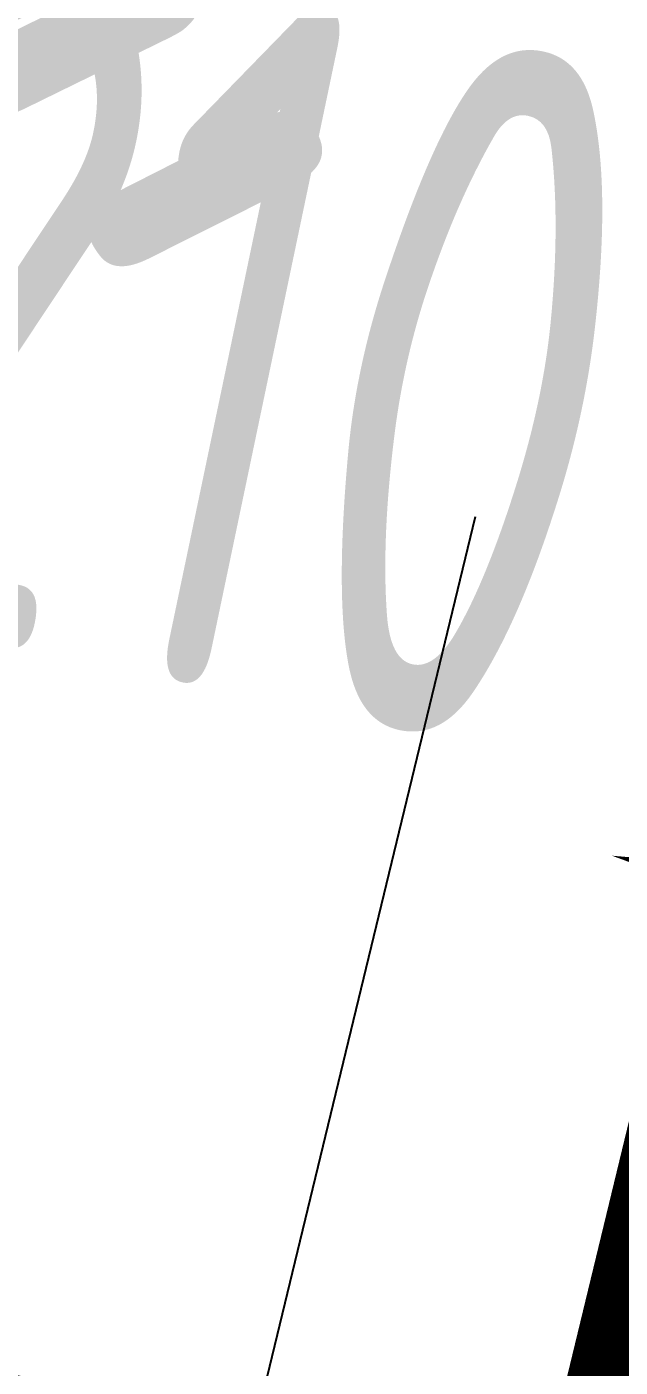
# Model space of a CAD drawing. Header units: inches. Extents: x 0 to 1813292486, y 0 to 3473589894.
# Drawn here: x 600492317 to 600492699, y 3473211285 to 3473212147 of the extents above; entities that cross this region are included whole.
import ezdxf

# ---------------------------------------------------------------- set-up
doc = ezdxf.new("R2010")
doc.units = ezdxf.units.IN
doc.header["$LTSCALE"] = 1000
doc.header["$MEASUREMENT"] = 0
doc.linetypes.add('AX-MALL-WALL-P02-QT$0$DASH', pattern=[0.35, 0.25, -0.1])
for name, color, linetype in [('A-Anno-Note', 241, 'Continuous'), ('AX-MALL-DIM-P02$0$A-Anno-Dims', 3, 'Continuous'), ('AX-MALL-DIM-SY-P02$0$DIM_IDEN', 3, 'Continuous'), ('AX-MALL-P02-200$0$A-Anno-Note', 241, 'Continuous'), ('AX-MALL-WALL-P02$0$A-Anno-Note', 241, 'Continuous'), ('AX-MALL-WALL-P02-QT$0$A-Detl-Fine', 152, 'Continuous'), ('AX-MALL-WALL-P02-QT$0$A-Detl-Patt', 8, 'Continuous'), ('AX-MALL-WALL-P02-QT$0$A-Detl-Thin', 131, 'Continuous'), ('AX-MALL-WALL-P02-QT$0$A-Hdrl', 31, 'Continuous'), ('AX-MALL-WALL-P02-QT$0$A-Wind', 4, 'Continuous'), ('AX-MALL-WORD-P02$0$A-Wind-Iden', 11, 'Continuous')]:
    doc.layers.add(name, color=color, linetype=linetype)
doc.styles.add('AX-MALL-DIM-P02$0$_TCH_DIM_T3', font='gbenor.shx')
doc.styles.add('AX-MALL-WORD-P02$0$_TCH_WINDOW', font='gbenor.shx', dxfattribs={"bigfont": 'gbcbig.shx'})
doc.dimstyles.new('AX-MALL-DIM-P02$0$_TCH_ARROW&&180', dxfattribs={"dimtxt": 535.5, "dimasz": 540, "dimexe": 450, "dimexo": 450, "dimgap": 137.25, "dimtad": 1, "dimdec": 0, "dimzin": 0, "dimdsep": 46, "dimtxsty": 'AX-MALL-DIM-P02$0$_TCH_DIM_T3', "dimcen": 0.09, "dimclrt": 7, "dimaunit": 1, "dimadec": 3, "dimazin": 2, "dimtfac": 1, "dimtdec": 0, "dimtix": 1, "dimtmove": 2, "dimatfit": 3, "dimfxl": 500, "dimtolj": 1, "dimtzin": 0, "dimarcsym": 0})

# ---------------------------------------------------------------- blocks, each defined once
blk = doc.blocks.new('AX-MALL-WORD-P02')
at = {"layer": 'AX-MALL-WORD-P02$0$A-Wind-Iden', "style": 'AX-MALL-WORD-P02$0$_TCH_WINDOW', "width": 0.7}
blk.add_text('LC1210', height=446.25, rotation=327.7513405849555, dxfattribs=at).set_placement((600300395.6120865, 3473102508.300355))
blk = doc.blocks.new('AX-MALL-WALL-P02-QT$0$tj')
at = {"layer": 'AX-MALL-WALL-P02-QT$0$A-Detl-Patt'}
h = blk.add_hatch(dxfattribs=at)
h.set_pattern_fill('STEEL', color=256, scale=100.0000000000001, angle=50.43183869082386)
h.set_pattern_definition([(75.00000000004839, (-14278.19445574284, 156289.8254051208), (-153.3407249234246, 41.08752340989569), []), (75.00000000004839, (-14317.88195610046, 156358.5661673546), (-153.3407249234246, 41.08752340989569), [])])
edge = h.paths.add_edge_path()
edge.add_line((88101.273016572, 47666.64152574539), (87883.93542659283, 47459.84604215622))
edge.add_line((87883.93542659283, 47459.84604215622), (91571.54751467705, 43584.64122533798))
edge.add_arc((262949.389629302, 558937.705083496), 543101.4133620498, 251.6057364187558, 260.0288666978238)
edge.add_arc((172180.8466627672, -2862.146247219684), 27099.9982179492, 64.7128659603706, 96.9316049602786, ccw=False)
edge.add_arc((262948.9730309481, 558936.3205539446), 543099.9677998082, 261.6155114784545, 271.7251478115656)
edge.add_line((279298.9759148359, 16082.51663446426), (279298.9759315252, 16382.65274763107))
edge.add_arc((262948.9742454757, 558936.3204835369), 542799.9676941936, 261.62020364125146, 271.7261014454634, ccw=False)
edge.add_arc((172180.8456921196, -2862.14609140989), 27400.00151046549, 64.80631838577902, 96.83815911678944)
edge.add_arc((262949.394896181, 558937.7037490648), 542801.4137571028, 251.6136389015772, 260.02417327084333, ccw=False)
edge.add_line((91737.26096642017, 43845.69257831573), (88101.273016572, 47666.64152574539))
at = {"layer": 'AX-MALL-WALL-P02-QT$0$A-Detl-Fine'}
blk.add_lwpolyline([(132811.4722374678, 30834.61961936951, 0.0115791088679644), (157401.0346465111, 25375.82027196884, -0.462333613789377), (158218.3106001616, 23912.57446622849, 0.01722036223288727), (157319.5910743475, 21221.48436784744, 0.01722036223288727)], format="xyb", dxfattribs=at)
at = {"layer": 'AX-MALL-WALL-P02-QT$0$A-Detl-Patt'}
blk.add_lwpolyline([(88103.03003954887, 47737.33037519455), (87813.24658572674, 47461.60306501389), (91543.92713344097, 43541.13421487808, 0.03677856867194786), (168908.9495433569, 23989.2463850975, -0.1416543586965341), (183742.0972260237, 21592.70785188675, 0.04416604653312874), (279348.9759123325, 16034.00206041336), (279348.9759345055, 16434.18465709686, -0.04414427716130016), (183859.0483468771, 21979.79425859451, 0.1405450684183163), (168919.8474783897, 24393.46752309799, -0.03670519880877311), (91764.87840116024, 43889.20268630981), (88103.03007543087, 47737.33033752441)], format="xyb", dxfattribs=at)
blk.add_lwpolyline([(88101.273016572, 47666.64152574539), (87883.93542659283, 47459.84604215622), (91571.54751467705, 43584.64122533798, 0.0367693963449814), (168910.2986617088, 24039.77597379684, -0.1415142461245126), (183756.7420067787, 21641.08926153183, 0.04414024362697595), (279298.9759148359, 16082.51663446426), (279298.9759315252, 16382.65274763107, -0.04412389944666065), (183844.4648458958, 21931.40288829803, 0.1406825130026793), (168918.4574091434, 24342.94360637665, -0.03671436212623864), (91737.26096642017, 43845.69257831573)], format="xyb", close=True, dxfattribs=at)
at = {"layer": 'AX-MALL-WALL-P02-QT$0$A-Detl-Patt', "linetype": 'AX-MALL-WALL-P02-QT$0$DASH'}
blk.add_lwpolyline([(132859.3256877661, 31028.81037187576, 0.01157910886801878), (157439.846178174, 25572.01830101013, -0.462333613769394), (158405.7177597284, 23842.72780036926, 0.01722036223352319), (157511.3607667685, 21164.70069742203, 0.01722036223352319)], format="xyb", dxfattribs=at)
at = {"layer": 'AX-MALL-WALL-P02-QT$0$A-Detl-Thin'}
blk.add_lwpolyline([(132955.0325908661, 31417.19186973572, 0.01157910886800202), (157517.4692392349, 25964.41434717178, -0.4623336138809657), (158780.5320760012, 23703.03446149826, 0.01722036223491924), (157894.9001518488, 21051.13336324692, 0.01722036223491924)], format="xyb", dxfattribs=at)
at = {"layer": 'AX-MALL-WALL-P02-QT$0$A-Hdrl', "ltscale": 6}
for points in [[(132907.1791398525, 31223.00112438202, 0.0115791088679423), (157478.6577087641, 25768.216319561, -0.462333613938532), (158593.1249176264, 23772.88112783432, 0.0172203622342485), (157703.1304593086, 21107.91702842712)], [(132883.2524142265, 31125.90575170517, 0.01157910886798392), (157459.251943469, 25670.1173081398, -0.462333613904387), (158499.4213386774, 23807.8044629097, 0.01722036223404632), (157607.2456126213, 21136.30886173248, 0.01722036223404632)]]:
    blk.add_lwpolyline(points, format="xyb", dxfattribs=at)
blk = doc.blocks.new('AX-MALL-WALL-P02-QT$0$$DorLib2D$00000002')
at = {"lineweight": 13}
blk.add_arc((0.4875, -4.263256414560601e-17), 0.4875, 91.4692835813537, 180, dxfattribs=at)
blk = doc.blocks.new('AX-MALL-WALL-P02-QT')
at = {"layer": 'AX-MALL-WALL-P02-QT$0$A-Detl-Thin', "linetype": 'AX-MALL-WALL-P02-QT$0$DASH', "ltscale": 3}
blk.add_lwpolyline([(600299438.074372, 3473103741.072767, 0.001731678486083267), (600302608.4737549, 3473101769.631599)], format="xyb", dxfattribs=at)
at = {"layer": 'AX-MALL-WALL-P02-QT$0$A-Wind'}
blk.add_arc((600585645.7602452, 3473560475.34478), 540000.0356291491, 238.0658725600643, 238.2356378836181, dxfattribs=at)
at = {"layer": 'AX-MALL-WALL-P02-QT$0$A-Detl-Thin', "rotation": 339.5681613091762}
blk.add_blockref('AX-MALL-WALL-P02-QT$0$tj', (600144118.6961328, 3473128496.287411), dxfattribs=at)
at = {"layer": 'AX-MALL-WALL-P02-QT$0$A-Wind', "xscale": 1600, "yscale": -1600, "zscale": 200, "rotation": 328.1507552204939}
blk.add_blockref('AX-MALL-WALL-P02-QT$0$$DorLib2D$00000002', (600300748.3452637, 3473101863.448501), dxfattribs=at)
blk = doc.blocks.new('AX-MALL-WALL-P02')
at = {"layer": 'AX-MALL-WALL-P02$0$A-Anno-Note'}
blk.add_blockref('AX-MALL-WORD-P02', (0, 0), dxfattribs=at)
blk.add_blockref('AX-MALL-WALL-P02-QT', (0, 0), dxfattribs=at)
blk = doc.blocks.new('AX-MALL-DIM-SY-P02')
at = {"layer": 'AX-MALL-DIM-SY-P02$0$DIM_IDEN'}
blk.add_line((600301268.7358094, 3473102127.965142), (600297540.172338, 3473096607.853388), dxfattribs=at)
at = {"layer": 'AX-MALL-DIM-SY-P02$0$DIM_IDEN', "const_width": 75}
blk.add_lwpolyline([(600301455.1877822, 3473102002.026022), (600301013.1791983, 3473101347.635451)], dxfattribs=at)
blk = doc.blocks.new('*D1041')
at = {"layer": 'AX-MALL-DIM-P02$0$A-Anno-Dims', "color": 0, "lineweight": -2, "transparency": 16777216}
for p, q in [((600300447.1896077, 3473103721.679349), (600300547.2327858, 3473103684.41033)), ((600300613.1805319, 3473103234.499168), (600300669.6571227, 3473103325.097248))]:
    blk.add_line(p, q, dxfattribs=at)
for start, end in [(75.16737733063661, 117.3677693647662), (159.5681613988959, 238.061612038435), (280.2620040725647, 322.4623961066943)]:
    blk.add_arc((600300828.3592302, 3473103579.682481), 750.0000002384186, start, end, dxfattribs=at)
at = {"layer": 'AX-MALL-DIM-P02$0$A-Anno-Dims', "color": 0, "transparency": 16777216}
for points in [[(600300550.9566752, 3473104186.06459), (600300416.2113523, 3473104305.411554), (600300125.5431194, 3473103841.502103)], [(600300945.0482681, 3473102753.285343), (600300978.8947556, 3473102930.074526), (600300431.6039622, 3473102943.219397)]]:
    blk.add_solid(points, dxfattribs=at)
at = {"layer": 'AX-MALL-DIM-P02$0$A-Anno-Dims', "color": 7, "transparency": 16777216, "insert": (600300501.7941341, 3473103468.415963), "char_height": 535.5, "attachment_point": 5, "rotation": 288.8148867067887, "style": 'AX-MALL-DIM-P02$0$_TCH_DIM_T3'}
blk.add_mtext('\\A1;78°29\'36"', dxfattribs=at)
blk = doc.blocks.new('AX-MALL-DIM-P02')
at = {"layer": 'AX-MALL-DIM-P02$0$A-Anno-Dims'}
blk.add_lwpolyline([(600301925.4874766, 3473101470.347828, 0, 0, 0), (600301274.9832121, 3473101893.059732, 0, 144, 0), (600301727.7796147, 3473101598.822723, 0, 0, 0)], format="xyseb", dxfattribs=at)
blk.add_blockref('AX-MALL-DIM-SY-P02', (0, 0), dxfattribs=at)
dim = blk.add_angular_dim_3p(base=(600300082.1101153, 3473103504.767472), center=(600300828.3592303, 3473103579.682481), p1=(600300025.4999413, 3473103878.771123), p2=(600300375.1273711, 3473102852.621317), dimstyle='AX-MALL-DIM-P02$0$_TCH_ARROW&&180', override={"dimgap": 0}, dxfattribs=at)
dim.commit()
dim.dimension.update_dxf_attribs({"geometry": '*D1041', "text_midpoint": (600300501.7941339, 3473103468.415963), "dimtype": 133, "text_rotation": 288.8148867067887})
blk = doc.blocks.new('AX-MALL-P02-200')
at = {"layer": 'AX-MALL-P02-200$0$A-Anno-Note'}
blk.add_blockref('AX-MALL-WALL-P02', (0, 0), dxfattribs=at)
blk.add_blockref('AX-MALL-DIM-P02', (0, 0), dxfattribs=at)

msp = doc.modelspace()

# ---------------------------------------------------------------- block references
at = {"layer": 'A-Anno-Note', "rotation": 20.43183869077545}
msp.add_blockref('AX-MALL-P02-200', (1250392458.527329, 9048125.682563305), dxfattribs=at)

doc.saveas('drawing.dxf')
